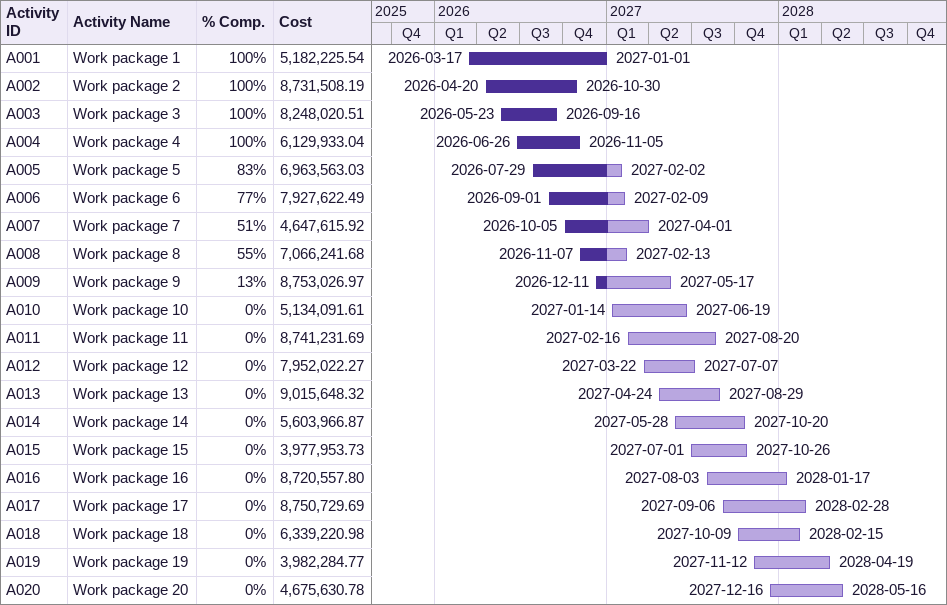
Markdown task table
| ID | Task | Start | Finish | % complete | Cost |
|---|---|---|---|---|---|
| A001 | Work package 1 | 2026-03-17 | 2027-01-01 | 100 | 5182225.54 |
| A002 | Work package 2 | 2026-04-20 | 2026-10-30 | 100 | 8731508.19 |
| A003 | Work package 3 | 2026-05-23 | 2026-09-16 | 100 | 8248020.51 |
| A004 | Work package 4 | 2026-06-26 | 2026-11-05 | 100 | 6129933.04 |
| A005 | Work package 5 | 2026-07-29 | 2027-02-02 | 83 | 6963563.03 |
| A006 | Work package 6 | 2026-09-01 | 2027-02-09 | 77 | 7927622.49 |
| A007 | Work package 7 | 2026-10-05 | 2027-04-01 | 51 | 4647615.92 |
| A008 | Work package 8 | 2026-11-07 | 2027-02-13 | 55 | 7066241.68 |
| A009 | Work package 9 | 2026-12-11 | 2027-05-17 | 13 | 8753026.97 |
| A010 | Work package 10 | 2027-01-14 | 2027-06-19 | 0 | 5134091.61 |
| A011 | Work package 11 | 2027-02-16 | 2027-08-20 | 0 | 8741231.69 |
| A012 | Work package 12 | 2027-03-22 | 2027-07-07 | 0 | 7952022.27 |
| A013 | Work package 13 | 2027-04-24 | 2027-08-29 | 0 | 9015648.32 |
| A014 | Work package 14 | 2027-05-28 | 2027-10-20 | 0 | 5603966.87 |
| A015 | Work package 15 | 2027-07-01 | 2027-10-26 | 0 | 3977953.73 |
| A016 | Work package 16 | 2027-08-03 | 2028-01-17 | 0 | 8720557.80 |
| A017 | Work package 17 | 2027-09-06 | 2028-02-28 | 0 | 8750729.69 |
| A018 | Work package 18 | 2027-10-09 | 2028-02-15 | 0 | 6339220.98 |
| A019 | Work package 19 | 2027-11-12 | 2028-04-19 | 0 | 3982284.77 |
| A020 | Work package 20 | 2027-12-16 | 2028-05-16 | 0 | 4675630.78 |
